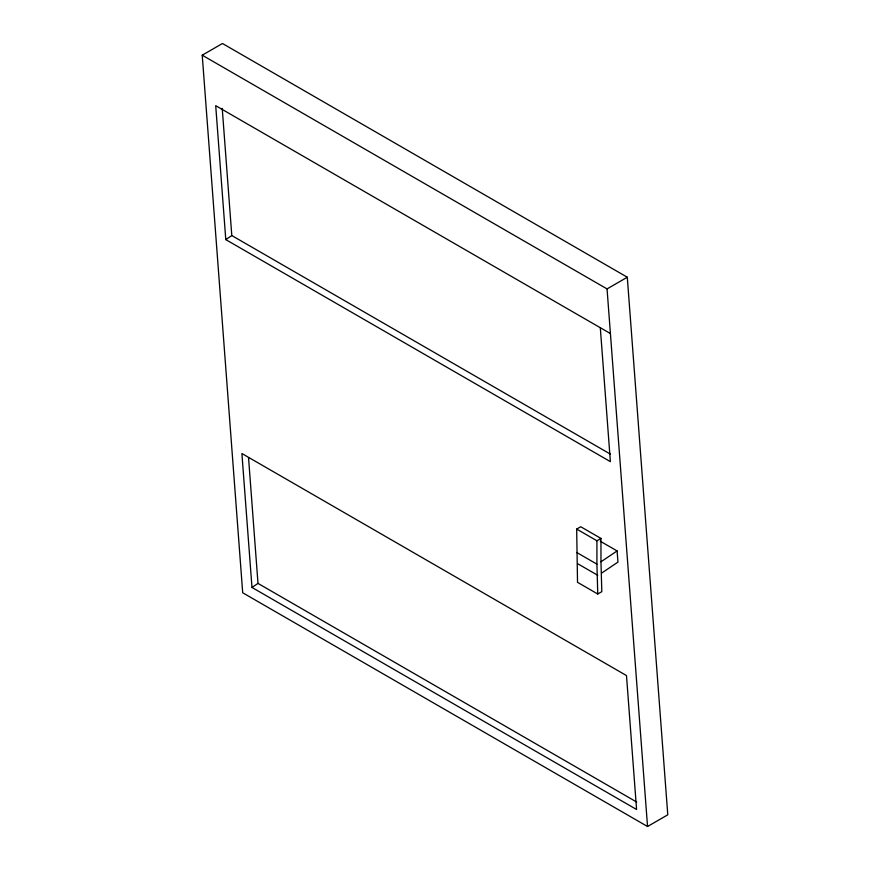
<?xml version="1.0" encoding="UTF-8"?>
<svg xmlns="http://www.w3.org/2000/svg" width="870" height="870" viewBox="0 0 870 870"><rect width="100%" height="100%" fill="white"/><g stroke="black" fill="none" stroke-linecap="round" stroke-linejoin="round"><path stroke-width="1.3" d="M600.3 327.718L610.381 461.644L225.787 239.609L231.801 235.552L222.231 108.38M251.985 587.457L241.903 453.52L626.487 675.566L636.579 809.491L251.985 587.457L257.998 583.4L248.526 457.587M600.963 561.803L600.963 538.432L580.725 526.741L576.679 529.08L577.517 582.313L597.755 594.003L601.812 591.665L600.963 561.803L617.102 550.938L600.235 541.194M601.812 572.971L617.95 562.096L617.102 550.938M202.221 55.191L222.459 43.5L627.292 277.225L667.779 814.809L647.541 826.5L242.708 592.774L202.221 55.191L607.053 288.916L647.541 826.5M607.053 288.916L627.292 277.225M576.679 529.08L596.918 540.77L600.963 538.432M610.414 333.558L215.706 105.672L225.787 239.609M231.801 235.552L610.522 454.205M576.679 552.461L596.918 564.141L597.755 594.003M577.517 563.619L597.755 575.309M257.998 583.4L636.709 802.053M596.918 540.77L596.918 564.141"/></g></svg>
